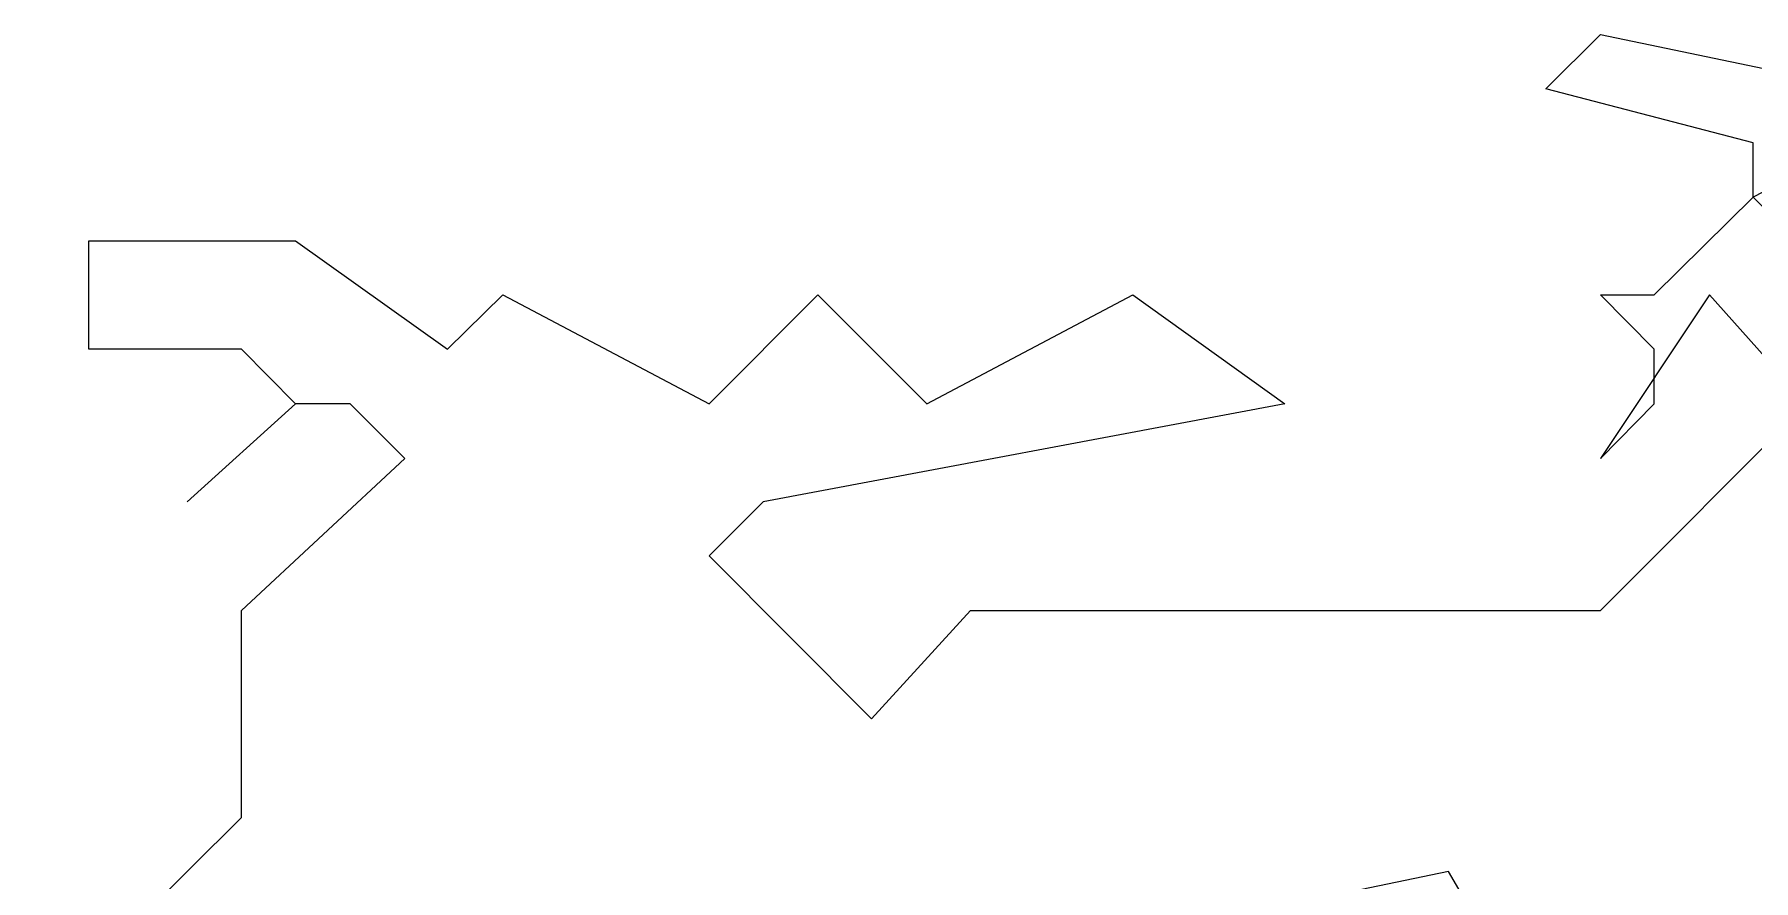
# Model space of a CAD drawing. Header units: millimetres. Extents: x 684983 to 685377, y 990360 to 990509.
# Drawn here: x 685139.9118 to 685139.9875, y 990375.2916 to 990375.3289 of the extents above; entities that cross this region are included whole.
import ezdxf

# ---------------------------------------------------------------- set-up
doc = ezdxf.new("R2010")
doc.units = ezdxf.units.MM
doc.layers.add('SYMBOLS', color=7, linetype='Continuous')
doc.layers.add('VENGA TREE', color=7, linetype='Continuous')

# ---------------------------------------------------------------- blocks, each defined once
blk = doc.blocks.new('A$C7BFB01F8')
at = {"layer": 'SYMBOLS', "color": 73}
for points in [[(0.6706, 2.64044), (0.64815, 2.67891), (0.57109, 2.66289)], [(0.43921, 2.65646), (0.46984, 2.68687), (0.46984, 2.71749), (0.49393, 2.73994), (0.48586, 2.74801), (0.4778, 2.74801), (0.46178, 2.73351), (0.4778, 2.74801), (0.46984, 2.75607), (0.44728, 2.75607), (0.44728, 2.77209), (0.4778, 2.77209), (0.50025, 2.75607), (0.50842, 2.76414), (0.53894, 2.74801), (0.55496, 2.76414), (0.57109, 2.74801), (0.6015, 2.76414), (0.62395, 2.74801), (0.5469, 2.73351), (0.53894, 2.72556), (0.56292, 2.70147), (0.57752, 2.71749), (0.6706, 2.71749), (0.70112, 2.74801), (0.68673, 2.76414), (0.6706, 2.73994), (0.67856, 2.74801), (0.67856, 2.75607), (0.6706, 2.76414), (0.67856, 2.76414), (0.69316, 2.77853), (0.69316, 2.78659), (0.66253, 2.79455), (0.6706, 2.80261), (0.70918, 2.79455)], [(0.73959, 2.80261), (0.69316, 2.77853), (0.73163, 2.73994)]]:
    blk.add_lwpolyline(points, dxfattribs=at)

msp = doc.modelspace()

# ---------------------------------------------------------------- block references
at = {"layer": 'VENGA TREE', "xscale": 0.297786557861161, "yscale": 0.297786557861161, "zscale": 0.297786557861161}
msp.add_blockref('A$C7BFB01F8', (685139.781026, 990374.494277), dxfattribs=at)

doc.saveas('drawing.dxf')
